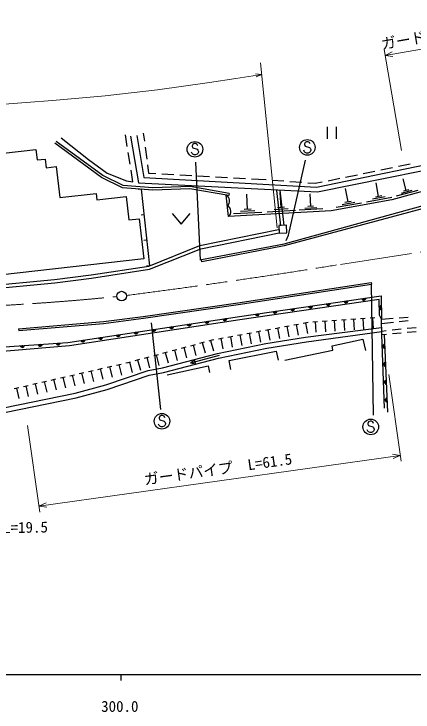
# Model space of a CAD drawing. Units: millimetres, scale not verified. Extents: x 40000 to 680000, y 20000 to 380000.
# Drawn here: x 350152 to 416860, y 198715 to 315408 of the extents above; entities that cross this region are included whole.
import ezdxf
from ezdxf.enums import TextEntityAlignment as Align

# ---------------------------------------------------------------- set-up
doc = ezdxf.new("R2010")
doc.units = ezdxf.units.MM
doc.header["$LTSCALE"] = 1000
doc.linetypes.add('CHAIN', pattern=[18.5, 12, -1.5, 3.5, -1.5])
for name, color, linetype, lineweight in [('M-BGD', 7, 'Continuous', 25), ('M-BMK', 2, 'CHAIN', 13), ('M-BMK-SRVR', 3, 'Continuous', 25), ('M-STR-HTXT', 7, 'Continuous', 13), ('M-STR-STRC', 7, 'Continuous', 25), ('M-TTL-BAND', 7, 'Continuous', 25)]:
    doc.layers.add(name, color=color, linetype=linetype, lineweight=lineweight)
doc.styles.add('ＭＳ ゴシック', font='')
doc.styles.get('ＭＳ ゴシック').set_extended_font_data('MS Gothic')

msp = doc.modelspace()

# ---------------------------------------------------------------- linework, layer by layer
at = {"layer": 'M-BGD'}
for p, q in [((402502, 296537), (402502, 294537)), ((404002, 296537), (404002, 294537)), ((371766, 295477), (371947, 294128)), ((369101, 293248), (368790, 295181)), ((372080, 293137), (372346, 291155)), ((369576, 290286), (369259, 292260)), ((372480, 290164), (372661, 288815)), ((411476, 289339), (413435, 289740)), ((414415, 289940), (416375, 290341)), ((370046, 287365), (369735, 289298)), ((372661, 288815), (373866, 288749)), ((374864, 288694), (376861, 288584)), ((377860, 288529), (379857, 288419)), ((380855, 288364), (382852, 288254)), ((405598, 288137), (407557, 288537)), ((408537, 288738), (410496, 289139)), ((383851, 288199), (385848, 288089)), ((386846, 288034), (388843, 287924)), ((389841, 287869), (391047, 287803)), ((391047, 287803), (392288, 287710)), ((393285, 287636), (395280, 287487)), ((396277, 287412), (398271, 287264)), ((399269, 287189), (400510, 287096)), ((400510, 287096), (401679, 287335)), ((402658, 287536), (404618, 287936)), ((411089, 284905), (410682, 287163)), ((415722, 285908), (415196, 287821)), ((371431, 286110), (370934, 286056)), ((371431, 286110), (372808, 273328)), ((394767, 280006), (394108, 285904)), ((395313, 280067), (394655, 285965)), ((406000, 283988), (405592, 286246)), ((417647, 285923), (414060, 284936)), ((416685, 285916), (414891, 285422)), ((416170, 286031), (415274, 285785)), ((386001, 281532), (385605, 285128)), ((386149, 285409), (386085, 285044)), ((389197, 282745), (389056, 285272)), ((394809, 283058), (394667, 285585)), ((399756, 283229), (399639, 285332)), ((412198, 284814), (410081, 284432)), ((411618, 285001), (410560, 284810)), ((408218, 283805), (403984, 283041)), ((407109, 283896), (404992, 283515)), ((406529, 284083), (405470, 283892)), ((413308, 284723), (409074, 283959)), ((390399, 282495), (388030, 282363)), ((389789, 282778), (388605, 282712)), ((397213, 282559), (392475, 282294)), ((396011, 282809), (393642, 282676)), ((395401, 283091), (394216, 283025)), ((401757, 282813), (397814, 282593)), ((400757, 283021), (398785, 282911)), ((400249, 283256), (399263, 283201)), ((371890, 281849), (371393, 281796)), ((376598, 282065), (378098, 280265)), ((378098, 280265), (379598, 282065)), ((391601, 282245), (386863, 281980)), ((372349, 277589), (371852, 277535)), ((372808, 273328), (372311, 273275)), ((372808, 273328), (372311, 273275)), ((409889, 270544), (409935, 270248)), ((398516, 263715), (399303, 263860)), ((398910, 263788), (399235, 262017)), ((400096, 263958), (400894, 264011)), ((400495, 263984), (400614, 262188)), ((401692, 264064), (402491, 264117)), ((402091, 264090), (402211, 262294)), ((403289, 264170), (404087, 264223)), ((403688, 264196), (403807, 262400)), ((404885, 264276), (405684, 264328)), ((405284, 264302), (405404, 262506)), ((406482, 264381), (407280, 264434)), ((406881, 264408), (407000, 262612)), ((408078, 264487), (408877, 264540)), ((408477, 264514), (408597, 262718)), ((409675, 264593), (410473, 264646)), ((410074, 264620), (410193, 262824)), ((411572, 264399), (413545, 264542)), ((411656, 261813), (411572, 264399)), ((411595, 263689), (413573, 263897)), ((414542, 264614), (416038, 264722)), ((414568, 264002), (416059, 264159)), ((350917, 262776), (350942, 262477)), ((392222, 262558), (393009, 262703)), ((392615, 262630), (392941, 260860)), ((393796, 262847), (394582, 262992)), ((394189, 262920), (394514, 261149)), ((395369, 263137), (396156, 263281)), ((395763, 263209), (396088, 261439)), ((396943, 263426), (397730, 263571)), ((397336, 263498), (397662, 261728)), ((414871, 262693), (413380, 262531)), ((417356, 262963), (415865, 262801)), ((385927, 261401), (386714, 261545)), ((386321, 261473), (386646, 259703)), ((387501, 261690), (388288, 261835)), ((387894, 261762), (388220, 259992)), ((389075, 261979), (389861, 262124)), ((389468, 262052), (389794, 260281)), ((390648, 262269), (391435, 262413)), ((391042, 262341), (391367, 260571)), ((412386, 262423), (411639, 262341)), ((411656, 261813), (412406, 261882)), ((412112, 249488), (411656, 261813)), ((412034, 261848), (412598, 248860)), ((413401, 261973), (414895, 262110)), ((415891, 262201), (417385, 262338)), ((381243, 260369), (382016, 260576)), ((381630, 260473), (382096, 258734)), ((382789, 260784), (383266, 260911)), ((383027, 260847), (383493, 259109)), ((383266, 260911), (383567, 260967)), ((384354, 261111), (385141, 261256)), ((384747, 261184), (385073, 259413)), ((376607, 259127), (377380, 259334)), ((376993, 259231), (377459, 257492)), ((378152, 259541), (378925, 259748)), ((378539, 259645), (379005, 257906)), ((379698, 259955), (380471, 260162)), ((380084, 260059), (380550, 258320)), ((371970, 257885), (372743, 258092)), ((372357, 257989), (372823, 256250)), ((373516, 258299), (374289, 258506)), ((373902, 258403), (374368, 256664)), ((375061, 258713), (375834, 258920)), ((375448, 258817), (375914, 257078)), ((384481, 258305), (379649, 257021)), ((367316, 256713), (368096, 256892)), ((367706, 256802), (368108, 255048)), ((368876, 257070), (369229, 257151)), ((369229, 257151), (369652, 257264)), ((369441, 257207), (369907, 255469)), ((370425, 257471), (371198, 257678)), ((370811, 257574), (371277, 255836)), ((379649, 257021), (380278, 257576)), ((380470, 256851), (379649, 257021)), ((380278, 257576), (380470, 256851)), ((386404, 255954), (386097, 257466)), ((362637, 255644), (363417, 255822)), ((363027, 255733), (363428, 253978)), ((364197, 256000), (364977, 256178)), ((364587, 256089), (364988, 254335)), ((365757, 256357), (366537, 256535)), ((366147, 256446), (366548, 254691)), ((356398, 254217), (357178, 254396)), ((357958, 254574), (358738, 254752)), ((358348, 254663), (358749, 252908)), ((359518, 254930), (360298, 255109)), ((359908, 255020), (360309, 253265)), ((361077, 255287), (361857, 255465)), ((361467, 255376), (361869, 253621)), ((351719, 253148), (352499, 253326)), ((352109, 253237), (352510, 251482)), ((353279, 253504), (354058, 253682)), ((353669, 253593), (354070, 251838)), ((354838, 253861), (355618, 254039)), ((355228, 253950), (355629, 252195)), ((356788, 254306), (357189, 252552)), ((350159, 252791), (350939, 252969)), ((350549, 252880), (350950, 251125))]:
    msp.add_line(p, q, dxfattribs=at)
for points in [[(370693, 295114), (371847, 288051), (400732, 286427), (425545, 291559), (433761, 292971), (468108, 298362), (480046, 300102), (476565, 312169)], [(369631, 294963), (370949, 287195), (400918, 285664), (429591, 291456), (478826, 299024)], [(478826, 299024), (474706, 294347), (466408, 294135), (454367, 292723), (439182, 289333), (423080, 287002), (413322, 284319), (403197, 282493), (386001, 281532)], [(386149, 285409), (379592, 286549), (373370, 286328), (368397, 286719), (365001, 288379), (357182, 294081)], [(358045, 294689), (362606, 291100), (365714, 288793), (368947, 287522), (370046, 287365)], [(386085, 285044), (379567, 286178), (373362, 285958), (368298, 286356), (364809, 288061), (356964, 293782)], [(162213, 292195), (171823, 290054), (187344, 287003), (198318, 285112), (210345, 283171), (227238, 280865), (292387, 272732), (302957, 271470), (311838, 270624), (325801, 269872), (336444, 269684), (345121, 269881), (356940, 271012), (363060, 271779), (372674, 273275), (381237, 276686), (394364, 279363)], [(162093, 291658), (171710, 289515), (187244, 286462), (198228, 284569), (210264, 282627), (227167, 280320), (292321, 272186), (302899, 270923), (311797, 270076), (325781, 269322), (336445, 269134), (345153, 269332), (357000, 270465), (363137, 271234), (372820, 272741), (381395, 276157), (394474, 278824)], [(473681, 288519), (438455, 286569), (423789, 284262), (395304, 276635), (381580, 273949)], [(381580, 273949), (381508, 274352), (395314, 276986), (423626, 284755)], [(350917, 262776), (365097, 263984), (371767, 264831), (387572, 267123), (409889, 270544)], [(350942, 262477), (365129, 263686), (371807, 264534), (387616, 266826), (409935, 270248)], [(323023, 255673), (326672, 257862), (328344, 257815), (330169, 259272), (339131, 259352), (346915, 259650), (359180, 260498), (387877, 264853), (411560, 268274), (411572, 264399)], [(411572, 264399), (411262, 265072), (411183, 267693), (387909, 264256), (359408, 259940), (346915, 258873), (339052, 258496), (330373, 258355), (328804, 256974), (326528, 256990), (323023, 255673)], [(243434, 248659), (249885, 247764), (257206, 246305), (263044, 245198), (270436, 244162), (275686, 243197), (281807, 242397), (284260, 242172), (298056, 241905), (308822, 242344), (315319, 243333), (319816, 243945), (322476, 244134), (337884, 247559), (345888, 249089), (360366, 252032), (365498, 253421), (372568, 255830), (374985, 256238), (384166, 258639), (392264, 260318), (398911, 261378), (411592, 262979)], [(243324, 247866), (249751, 246975), (257053, 245519), (262914, 244409), (270308, 243372), (275562, 242407), (281718, 241602), (284216, 241373), (298064, 241105), (308899, 241547), (315433, 242541), (319898, 243149), (322592, 243340), (338046, 246775), (346043, 248304), (360550, 251253), (365732, 252655), (372765, 255052), (375153, 255455), (384349, 257860), (392409, 259531), (399024, 260586), (411668, 262346)], [(395443, 257536), (403471, 259231), (403318, 259954), (408484, 261045), (408887, 259137)], [(386097, 257466), (393983, 259066), (394290, 257555)], [(375786, 255064), (382589, 256595), (382839, 255483)]]:
    msp.add_lwpolyline(points, dxfattribs=at)
for points in [[(371847, 274488), (347673, 271761), (345413, 291796), (353821, 292744), (354017, 291005), (355356, 291156), (355520, 289700), (357209, 289890), (357793, 284718), (363891, 285406), (364012, 284329), (368902, 284880), (369343, 280966), (371094, 281163)], [(394475, 278785), (395751, 278817), (395720, 280077), (394444, 280045)]]:
    msp.add_lwpolyline(points, close=True, dxfattribs=at)
for centre, radius, start, end in [((385139, 284166), 1068, 308.41938, 64.15564), ((385337, 282368), 1068, 308.41938, 64.15564), ((405649, 267475), 354, 197.01786, 359.42304), ((405649, 267475), 283, 199.2419, 357.199), ((405649, 267475), 212, 202.98822, 353.45267), ((405649, 267475), 142, 210.69995, 345.74094), ((405649, 267475), 100, 221.01762, 335.42328), ((408618, 267904), 354, 197.01786, 359.42304), ((408618, 267904), 283, 199.2419, 357.199), ((408618, 267904), 212, 202.98822, 353.45267), ((408618, 267904), 142, 210.69995, 345.74094), ((408618, 267904), 100, 221.01762, 335.42328), ((396742, 266188), 354, 197.01786, 359.42304), ((396742, 266188), 283, 199.2419, 357.199), ((396742, 266188), 212, 202.98822, 353.45267), ((396742, 266188), 142, 210.69995, 345.74094), ((396742, 266188), 100, 221.01762, 335.42328), ((399711, 266617), 354, 197.01786, 359.42304), ((399711, 266617), 283, 199.2419, 357.199), ((399711, 266617), 212, 202.98822, 353.45267), ((399711, 266617), 142, 210.69995, 345.74094), ((399711, 266617), 100, 221.01762, 335.42328), ((402680, 267046), 354, 197.01786, 359.42304), ((402680, 267046), 283, 199.2419, 357.199), ((402680, 267046), 212, 202.98822, 353.45267), ((402680, 267046), 142, 210.69995, 345.74094), ((402680, 267046), 100, 221.01762, 335.42328), ((411620, 266337), 354, 98.98111, 261.38629), ((411620, 266337), 283, 101.20515, 259.16225), ((411620, 266337), 212, 104.95148, 255.41593), ((411620, 266337), 142, 112.66321, 247.7042), ((411620, 266337), 100, 122.98087, 237.38653), ((390803, 265330), 354, 197.01786, 359.42304), ((390803, 265330), 283, 199.2419, 357.199), ((390803, 265330), 212, 202.98822, 353.45267), ((390803, 265330), 142, 210.69995, 345.74094), ((390803, 265330), 100, 221.01762, 335.42328), ((393773, 265759), 354, 197.01786, 359.42304), ((393773, 265759), 283, 199.2419, 357.199), ((393773, 265759), 212, 202.98822, 353.45267), ((393773, 265759), 142, 210.69995, 345.74094), ((393773, 265759), 100, 221.01762, 335.42328), ((382419, 264079), 354, 197.42698, 359.83216), ((382419, 264079), 283, 199.65102, 357.60812), ((382419, 264079), 212, 203.39735, 353.8618), ((382419, 264079), 142, 211.10908, 346.15007), ((382419, 264079), 100, 221.42674, 335.8324), ((385385, 264529), 354, 197.42698, 359.83216), ((385385, 264529), 283, 199.65102, 357.60812), ((385385, 264529), 212, 203.39735, 353.8618), ((385385, 264529), 142, 211.10908, 346.15007), ((385385, 264529), 100, 221.42674, 335.8324), ((373521, 262729), 354, 197.42698, 359.83216), ((373521, 262729), 283, 199.65102, 357.60812), ((373521, 262729), 212, 203.39735, 353.8618), ((373521, 262729), 142, 211.10908, 346.15007), ((373521, 262729), 100, 221.42674, 335.8324), ((376487, 263179), 354, 197.42698, 359.83216), ((376487, 263179), 283, 199.65102, 357.60812), ((376487, 263179), 212, 203.39735, 353.8618), ((376487, 263179), 142, 211.10908, 346.15007), ((376487, 263179), 100, 221.42674, 335.8324), ((379453, 263629), 354, 197.42698, 359.83216), ((379453, 263629), 283, 199.65102, 357.60812), ((379453, 263629), 212, 203.39735, 353.8618), ((379453, 263629), 142, 211.10908, 346.15007), ((379453, 263629), 100, 221.42674, 335.8324), ((367589, 261828), 354, 197.42698, 359.83216), ((367589, 261828), 283, 199.65102, 357.60812), ((367589, 261828), 212, 203.39735, 353.8618), ((367589, 261828), 142, 211.10908, 346.15007), ((367589, 261828), 100, 221.42674, 335.8324), ((370555, 262279), 354, 197.42698, 359.83216), ((370555, 262279), 283, 199.65102, 357.60812), ((370555, 262279), 212, 203.39735, 353.8618), ((370555, 262279), 142, 211.10908, 346.15007), ((370555, 262279), 100, 221.42674, 335.8324), ((357533, 260438), 354, 192.75015, 355.15532), ((357533, 260438), 283, 194.97418, 352.93128), ((357533, 260438), 212, 198.72051, 349.18496), ((357533, 260438), 142, 206.43224, 341.47323), ((357533, 260438), 100, 216.7499, 331.15557), ((361656, 260928), 354, 197.42698, 359.83216), ((361656, 260928), 283, 199.65102, 357.60812), ((361656, 260928), 212, 203.39735, 353.8618), ((361656, 260928), 142, 211.10908, 346.15007), ((361656, 260928), 100, 221.42674, 335.8324), ((364622, 261378), 354, 197.42698, 359.83216), ((364622, 261378), 283, 199.65102, 357.60812), ((364622, 261378), 212, 203.39735, 353.8618), ((364622, 261378), 142, 211.10908, 346.15007), ((364622, 261378), 100, 221.42674, 335.8324), ((351548, 260024), 354, 192.75015, 355.15532), ((351548, 260024), 283, 194.97418, 352.93128), ((351548, 260024), 212, 198.72051, 349.18496), ((351548, 260024), 142, 206.43224, 341.47323), ((351548, 260024), 100, 216.7499, 331.15557), ((354540, 260231), 354, 192.75015, 355.15532), ((354540, 260231), 283, 194.97418, 352.93128), ((354540, 260231), 212, 198.72051, 349.18496), ((354540, 260231), 142, 206.43224, 341.47323), ((354540, 260231), 100, 216.7499, 331.15557), ((412175, 259852), 354, 101.28477, 263.68994), ((412175, 259852), 283, 103.50881, 261.46591), ((412175, 259852), 212, 107.25513, 257.71958), ((412175, 259852), 142, 114.96686, 250.00785), ((412175, 259852), 100, 125.28452, 239.69019), ((412305, 256855), 354, 101.28477, 263.68994), ((412305, 256855), 283, 103.50881, 261.46591), ((412305, 256855), 212, 107.25513, 257.71958), ((412305, 256855), 142, 114.96686, 250.00785), ((412305, 256855), 100, 125.28452, 239.69019), ((412435, 253858), 354, 101.28477, 263.68994), ((412435, 253858), 283, 103.50881, 261.46591), ((412435, 253858), 212, 107.25513, 257.71958), ((412435, 253858), 142, 114.96686, 250.00785), ((412435, 253858), 100, 125.28452, 239.69019), ((412565, 250860), 354, 101.28477, 263.68994), ((412565, 250860), 283, 103.50881, 261.46591), ((412565, 250860), 212, 107.25513, 257.71958), ((412565, 250860), 142, 114.96686, 250.00785), ((412565, 250860), 100, 125.28452, 239.69019)]:
    msp.add_arc(centre, radius, start, end, dxfattribs=at)
at = {"layer": 'M-BMK'}
msp.add_line((404732, 273550), (466691, 283103), dxfattribs=at)
for centre, radius, start, end in [((226416, 1374821), 1115613, 277.34005, 279.19743), ((324978, 690148), 424104, 271.32055, 275.73456)]:
    msp.add_arc(centre, radius, start, end, dxfattribs=at)
at = {"layer": 'M-BMK-SRVR'}
msp.add_circle((368151, 268248), 800, dxfattribs=at)
at = {"layer": 'M-STR-HTXT'}
for p, q in [((412198, 308481), (436150, 312588)), ((414919, 292607), (412029, 309467)), ((412198, 308481), (413367, 309062)), ((412198, 308481), (413493, 308323)), ((394159, 279676), (391382, 307259)), ((391579, 305304), (390551, 305385)), ((391579, 305304), (390634, 304892)), ((412827, 255113), (414863, 240632)), ((352433, 246624), (354469, 232144)), ((354329, 233134), (414724, 241623)), ((414724, 241623), (413433, 241820)), ((414724, 241623), (413538, 241077)), ((354329, 233134), (355515, 233679)), ((354329, 233134), (355619, 232937))]:
    msp.add_line(p, q, dxfattribs=at)
msp.add_arc((321987, 719717), 420215, 260.31817, 279.53273, dxfattribs=at)
at = {"layer": 'M-STR-STRC'}
for p, q in [((380043, 293608), (379925, 293372)), ((379925, 293372), (379925, 293254)), ((379925, 293254), (380043, 293018)), ((380279, 293727), (380043, 293608)), ((380043, 293018), (380752, 292781)), ((380516, 293727), (380279, 293727)), ((380752, 293608), (380516, 293727)), ((380870, 293372), (380752, 293608)), ((398836, 293924), (398718, 293688)), ((398718, 293688), (398718, 293570)), ((398718, 293570), (398836, 293333)), ((399073, 294042), (398836, 293924)), ((398836, 293333), (399545, 293097)), ((399309, 294042), (399073, 294042)), ((399545, 293924), (399309, 294042)), ((399663, 293688), (399545, 293924)), ((399545, 293097), (399663, 292979)), ((399663, 292979), (399782, 292742)), ((379925, 292072), (379806, 292308)), ((380043, 291954), (379925, 292072)), ((380279, 291836), (380043, 291954)), ((380516, 291836), (380279, 291836)), ((380752, 291954), (380516, 291836)), ((380752, 292781), (380870, 292663)), ((380870, 292072), (380752, 291954)), ((380870, 292663), (380988, 292427)), ((380988, 292308), (380870, 292072)), ((380988, 292427), (380988, 292308)), ((398718, 292388), (398600, 292624)), ((398836, 292270), (398718, 292388)), ((399073, 292152), (398836, 292270)), ((399309, 292152), (399073, 292152)), ((399545, 292270), (399309, 292152)), ((399663, 292388), (399545, 292270)), ((399782, 292624), (399663, 292388)), ((399782, 292742), (399782, 292624)), ((381345, 274225), (380555, 290649)), ((409871, 270227), (410186, 248354)), ((373073, 263752), (374653, 249302)), ((374535, 248155), (374417, 247919)), ((374417, 247919), (374417, 247800)), ((374417, 247800), (374535, 247564)), ((374771, 248273), (374535, 248155)), ((374535, 247564), (375244, 247328)), ((375008, 248273), (374771, 248273)), ((375244, 248155), (375008, 248273)), ((375362, 247919), (375244, 248155)), ((374417, 246619), (374299, 246855)), ((374535, 246500), (374417, 246619)), ((374771, 246382), (374535, 246500)), ((375008, 246382), (374771, 246382)), ((375244, 246500), (375008, 246382)), ((375244, 247328), (375362, 247209)), ((375362, 246619), (375244, 246500)), ((375362, 247209), (375481, 246973)), ((375481, 246855), (375362, 246619)), ((375481, 246973), (375481, 246855)), ((409437, 247207), (409319, 246971)), ((409319, 246971), (409319, 246853)), ((409319, 246853), (409437, 246616)), ((409673, 247326), (409437, 247207)), ((409437, 246616), (410146, 246380)), ((409910, 247326), (409673, 247326)), ((410146, 247207), (409910, 247326)), ((410264, 246971), (410146, 247207)), ((410146, 246380), (410264, 246262)), ((410264, 246262), (410383, 246026)), ((409319, 245671), (409201, 245907)), ((409437, 245553), (409319, 245671)), ((409673, 245435), (409437, 245553)), ((409910, 245435), (409673, 245435)), ((410146, 245553), (409910, 245435)), ((410264, 245671), (410146, 245553)), ((410383, 245907), (410264, 245671)), ((410383, 246026), (410383, 245907))]:
    msp.add_line(p, q, dxfattribs=at)
msp.add_lwpolyline([(395637, 277541), (396032, 278410), (398875, 290965)], dxfattribs=at)
for centre in [(380397, 292781), (399191, 293097), (374890, 247328), (409792, 246380)]:
    msp.add_circle(centre, 1300, dxfattribs=at)
at = {"layer": 'M-TTL-BAND'}
for p, q in [((40000, 205000), (579000, 205000)), ((368000, 205000), (368000, 204000))]:
    msp.add_line(p, q, dxfattribs=at)

# ---------------------------------------------------------------- texts
at = {"layer": 'M-STR-HTXT', "style": 'ＭＳ ゴシック'}
for s, rotation, p in [('ガードパイプ  L=24.0', 9.728, (424090, 311027)), ('ガードパイプ  L=61.5', 8.001, (384457, 237873)), ('ガードパイプ  L=19.5', 0.982, (343365, 227976))]:
    msp.add_text(s, height=1833, rotation=rotation, dxfattribs=at).set_placement(p, align=Align.BOTTOM_CENTER)
at = {"layer": 'M-TTL-BAND', "style": 'ＭＳ ゴシック'}
msp.add_text('300.0', height=1833, dxfattribs=at).set_placement((367844, 198195), align=Align.BOTTOM_CENTER)

doc.saveas('drawing.dxf')
